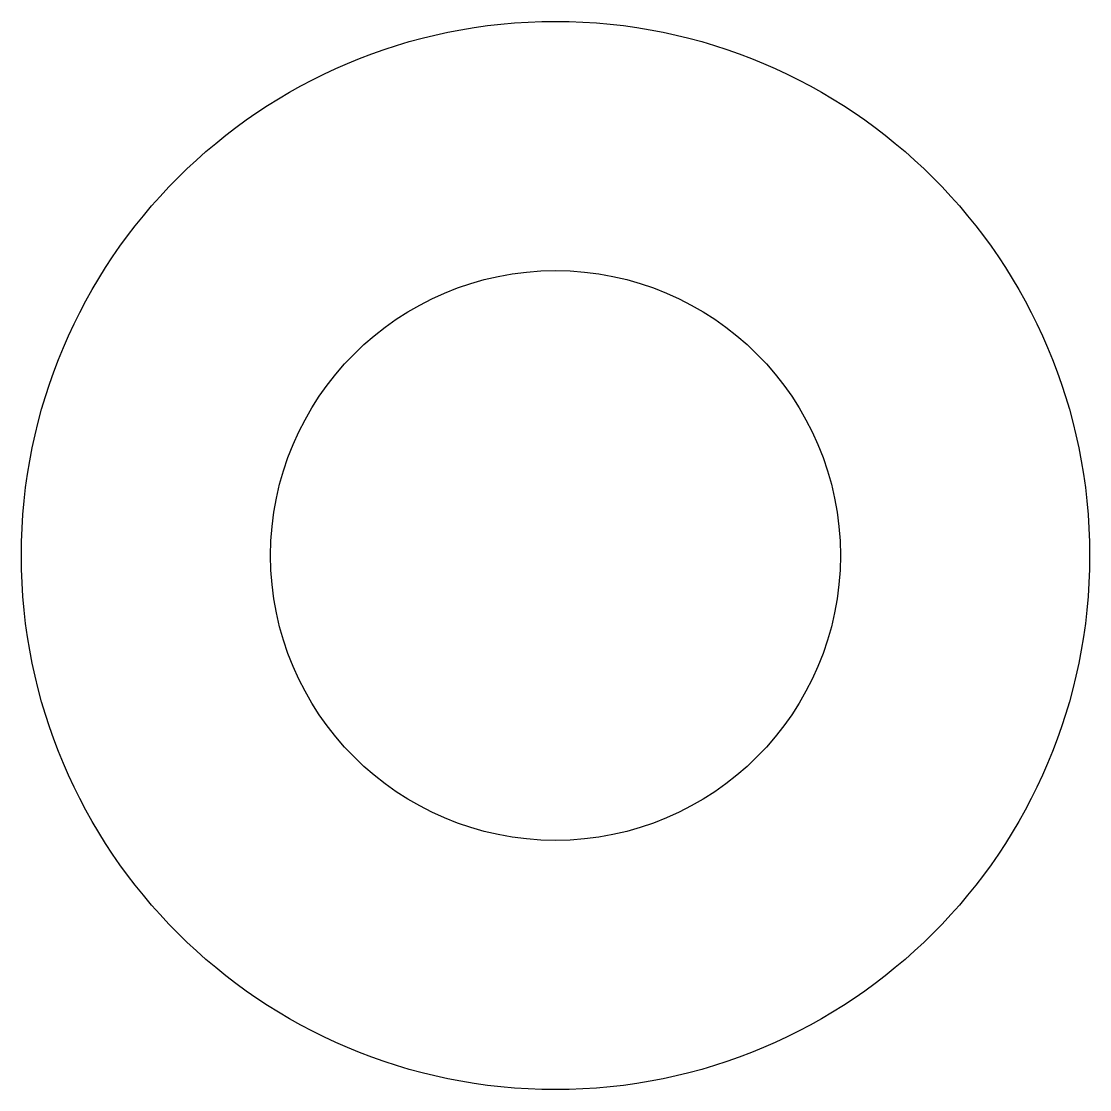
# Model space of a CAD drawing. Header units: millimetres. Extents: x -6 to 6, y -4.2 to 7.8.
import ezdxf

# ---------------------------------------------------------------- set-up
doc = ezdxf.new("R2010")
doc.units = ezdxf.units.MM

msp = doc.modelspace()

# ---------------------------------------------------------------- linework, layer by layer
for radius in [6, 3.2]:
    msp.add_circle((0, 1.8), radius)

doc.saveas('drawing.dxf')
